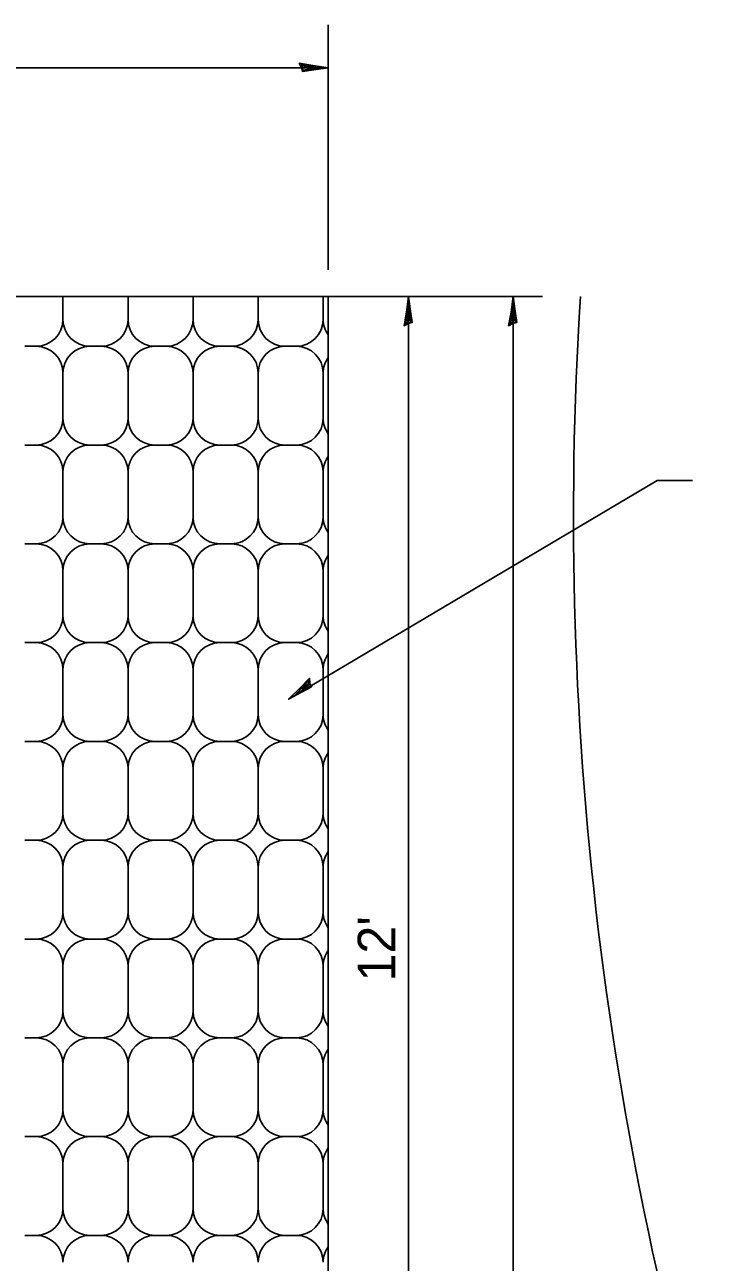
# Model space of a CAD drawing. Extents: x 0 to 2.83, y -0.08 to 1.83.
# Drawn here: x 1.0057 to 1.2169, y 1.0962 to 1.4805 of the extents above; entities that cross this region are included whole.
import ezdxf

# ---------------------------------------------------------------- set-up
doc = ezdxf.new("R2010")
doc.units = 0
for name, color, linetype in [('RD_Pr_Roadway_Dimensions', 7, 'Continuous'), ('RD_Pr_Roadway_Notes', 7, 'Continuous'), ('SH_General_Details', 7, 'Continuous')]:
    doc.layers.add(name, color=color, linetype=linetype)

msp = doc.modelspace()

# ---------------------------------------------------------------- linework, layer by layer
at = {"layer": 'RD_Pr_Roadway_Dimensions'}
for p, q in [((1.09998, 1.48055), (1.09998, 1.40445)), ((1.09998, 1.46717), (0.7293, 1.46717)), ((1.16658, 1.39613), (1.07307, 1.39613)), ((1.12497, 1.39613), (1.12497, 0.99518)), ((1.15747, 1.39613), (1.15747, 1.04526))]:
    msp.add_line(p, q, dxfattribs=at)
for points in [[(1.09172, 1.4673), (1.09199, 1.46605), (1.09549, 1.46659), (1.09998, 1.46717), (1.09518, 1.46784), (1.09098, 1.46858), (1.09172, 1.4673), (1.09208, 1.46647), (1.09696, 1.46718), (1.09163, 1.46812), (1.09242, 1.46707), (1.09466, 1.46721), (1.0925, 1.46754)], [(1.12485, 1.38779), (1.12608, 1.38807), (1.12555, 1.3916), (1.12497, 1.39613), (1.12431, 1.39129), (1.12357, 1.38705), (1.12485, 1.38779), (1.12567, 1.38816), (1.12497, 1.39308), (1.12403, 1.38771), (1.12508, 1.3885), (1.12494, 1.39076), (1.12461, 1.38859)], [(1.15735, 1.38779), (1.15858, 1.38807), (1.15805, 1.3916), (1.15747, 1.39613), (1.15681, 1.39129), (1.15607, 1.38705), (1.15735, 1.38779), (1.15816, 1.38816), (1.15746, 1.39308), (1.15653, 1.38771), (1.15758, 1.3885), (1.15743, 1.39076), (1.15711, 1.38859)]]:
    msp.add_lwpolyline(points, dxfattribs=at)
at = {"layer": 'RD_Pr_Roadway_Notes'}
for p, q in [((1.20219, 1.33901), (1.08768, 1.27108)), ((1.21316, 1.33901), (1.20219, 1.33901))]:
    msp.add_line(p, q, dxfattribs=at)
msp.add_lwpolyline([(1.09432, 1.2761), (1.09482, 1.27493), (1.09167, 1.27328), (1.08768, 1.27108), (1.09119, 1.27447), (1.09417, 1.27757), (1.09432, 1.2761), (1.0945, 1.27522), (1.09013, 1.27288), (1.09391, 1.27682), (1.09388, 1.2755), (1.09198, 1.27428), (1.09354, 1.27583)], dxfattribs=at)
at = {"layer": 'SH_General_Details'}
for p, q in [((0.7293, 1.39613), (1.09998, 1.39613)), ((1.01757, 1.39613), (1.01757, 1.38903)), ((1.01757, 1.38903), (1.01757, 1.39613)), ((1.03778, 1.39613), (1.03778, 1.38903)), ((1.03778, 1.38903), (1.03778, 1.39613)), ((1.058, 1.39613), (1.058, 1.38903)), ((1.058, 1.38903), (1.058, 1.39613)), ((1.07822, 1.39613), (1.07822, 1.38903)), ((1.07822, 1.38903), (1.07822, 1.39613)), ((1.09843, 1.39613), (1.09843, 1.38903)), ((1.09843, 1.38903), (1.09843, 1.39613)), ((1.09998, 0.99518), (1.09998, 1.39613)), ((1.00923, 1.38069), (1.00568, 1.38069)), ((1.00923, 1.38069), (1.00568, 1.38069)), ((1.0259, 1.38069), (1.02945, 1.38069)), ((1.02945, 1.38069), (1.0259, 1.38069)), ((1.04967, 1.38069), (1.04612, 1.38069)), ((1.04967, 1.38069), (1.04612, 1.38069)), ((1.06633, 1.38069), (1.06988, 1.38069)), ((1.06988, 1.38069), (1.06633, 1.38069)), ((1.0901, 1.38069), (1.08655, 1.38069)), ((1.0901, 1.38069), (1.08655, 1.38069)), ((1.01757, 1.35834), (1.01757, 1.37236)), ((1.01757, 1.35834), (1.01757, 1.37236)), ((1.01757, 1.35834), (1.01757, 1.37236)), ((1.03778, 1.35834), (1.03778, 1.37236)), ((1.03778, 1.37236), (1.03778, 1.35834)), ((1.03778, 1.37236), (1.03778, 1.35834)), ((1.058, 1.35834), (1.058, 1.37236)), ((1.058, 1.35834), (1.058, 1.37236)), ((1.058, 1.35834), (1.058, 1.37236)), ((1.07822, 1.35834), (1.07822, 1.37236)), ((1.07822, 1.37236), (1.07822, 1.35834)), ((1.07822, 1.37236), (1.07822, 1.35834)), ((1.09843, 1.35834), (1.09843, 1.37236)), ((1.09843, 1.35834), (1.09843, 1.37236)), ((1.09843, 1.35834), (1.09843, 1.37236)), ((1.00568, 1.35001), (1.00923, 1.35001)), ((1.00568, 1.35001), (1.00923, 1.35001)), ((1.0259, 1.35001), (1.02945, 1.35001)), ((1.0259, 1.35001), (1.02945, 1.35001)), ((1.02945, 1.35001), (1.0259, 1.35001)), ((1.04612, 1.35001), (1.04967, 1.35001)), ((1.04612, 1.35001), (1.04967, 1.35001)), ((1.06633, 1.35001), (1.06988, 1.35001)), ((1.06633, 1.35001), (1.06988, 1.35001)), ((1.06988, 1.35001), (1.06633, 1.35001)), ((1.08655, 1.35001), (1.0901, 1.35001)), ((1.08655, 1.35001), (1.0901, 1.35001)), ((1.01757, 1.34168), (1.01757, 1.32766)), ((1.01757, 1.32766), (1.01757, 1.34168)), ((1.03778, 1.34168), (1.03778, 1.32766)), ((1.03778, 1.32766), (1.03778, 1.34168)), ((1.058, 1.34168), (1.058, 1.32766)), ((1.058, 1.32766), (1.058, 1.34168)), ((1.07822, 1.34168), (1.07822, 1.32766)), ((1.07822, 1.32766), (1.07822, 1.34168)), ((1.09843, 1.34168), (1.09843, 1.32766)), ((1.09843, 1.32766), (1.09843, 1.34168)), ((1.00923, 1.31933), (1.00568, 1.31933)), ((1.00923, 1.31933), (1.00568, 1.31933)), ((1.0259, 1.31933), (1.02945, 1.31933)), ((1.02945, 1.31933), (1.0259, 1.31933)), ((1.04967, 1.31933), (1.04612, 1.31933)), ((1.04967, 1.31933), (1.04612, 1.31933)), ((1.06633, 1.31933), (1.06988, 1.31933)), ((1.06988, 1.31933), (1.06633, 1.31933)), ((1.0901, 1.31933), (1.08655, 1.31933)), ((1.0901, 1.31933), (1.08655, 1.31933)), ((1.01757, 1.29698), (1.01757, 1.31099)), ((1.01757, 1.29698), (1.01757, 1.31099)), ((1.01757, 1.29698), (1.01757, 1.31099)), ((1.03778, 1.29698), (1.03778, 1.31099)), ((1.03778, 1.31099), (1.03778, 1.29698)), ((1.03778, 1.31099), (1.03778, 1.29698)), ((1.058, 1.29698), (1.058, 1.31099)), ((1.058, 1.29698), (1.058, 1.31099)), ((1.058, 1.29698), (1.058, 1.31099)), ((1.07822, 1.29698), (1.07822, 1.31099)), ((1.07822, 1.31099), (1.07822, 1.29698)), ((1.07822, 1.31099), (1.07822, 1.29698)), ((1.09843, 1.29698), (1.09843, 1.31099)), ((1.09843, 1.29698), (1.09843, 1.31099)), ((1.09843, 1.29698), (1.09843, 1.31099)), ((1.00568, 1.28864), (1.00923, 1.28864)), ((1.00568, 1.28864), (1.00923, 1.28864)), ((1.0259, 1.28864), (1.02945, 1.28864)), ((1.0259, 1.28864), (1.02945, 1.28864)), ((1.02945, 1.28864), (1.0259, 1.28864)), ((1.04612, 1.28864), (1.04967, 1.28864)), ((1.04612, 1.28864), (1.04967, 1.28864)), ((1.06633, 1.28864), (1.06988, 1.28864)), ((1.06633, 1.28864), (1.06988, 1.28864)), ((1.06988, 1.28864), (1.06633, 1.28864)), ((1.08655, 1.28864), (1.0901, 1.28864)), ((1.08655, 1.28864), (1.0901, 1.28864)), ((1.01757, 1.28031), (1.01757, 1.26629)), ((1.01757, 1.26629), (1.01757, 1.28031)), ((1.03778, 1.28031), (1.03778, 1.26629)), ((1.03778, 1.26629), (1.03778, 1.28031)), ((1.058, 1.28031), (1.058, 1.26629)), ((1.058, 1.26629), (1.058, 1.28031)), ((1.07822, 1.28031), (1.07822, 1.26629)), ((1.07822, 1.26629), (1.07822, 1.28031)), ((1.09843, 1.28031), (1.09843, 1.26629)), ((1.09843, 1.26629), (1.09843, 1.28031)), ((1.00923, 1.25796), (1.00568, 1.25796)), ((1.00923, 1.25796), (1.00568, 1.25796)), ((1.0259, 1.25796), (1.02945, 1.25796)), ((1.02945, 1.25796), (1.0259, 1.25796)), ((1.04967, 1.25796), (1.04612, 1.25796)), ((1.04967, 1.25796), (1.04612, 1.25796)), ((1.06633, 1.25796), (1.06988, 1.25796)), ((1.06988, 1.25796), (1.06633, 1.25796)), ((1.0901, 1.25796), (1.08655, 1.25796)), ((1.0901, 1.25796), (1.08655, 1.25796)), ((1.01757, 1.23561), (1.01757, 1.24963)), ((1.01757, 1.23561), (1.01757, 1.24963)), ((1.01757, 1.23561), (1.01757, 1.24963)), ((1.03778, 1.23561), (1.03778, 1.24963)), ((1.03778, 1.24963), (1.03778, 1.23561)), ((1.03778, 1.24963), (1.03778, 1.23561)), ((1.058, 1.23561), (1.058, 1.24963)), ((1.058, 1.23561), (1.058, 1.24963)), ((1.058, 1.23561), (1.058, 1.24963)), ((1.07822, 1.23561), (1.07822, 1.24963)), ((1.07822, 1.24963), (1.07822, 1.23561)), ((1.07822, 1.24963), (1.07822, 1.23561)), ((1.09843, 1.23561), (1.09843, 1.24963)), ((1.09843, 1.23561), (1.09843, 1.24963)), ((1.09843, 1.23561), (1.09843, 1.24963)), ((1.00568, 1.22728), (1.00923, 1.22728)), ((1.00568, 1.22728), (1.00923, 1.22728)), ((1.0259, 1.22728), (1.02945, 1.22728)), ((1.0259, 1.22728), (1.02945, 1.22728)), ((1.02945, 1.22728), (1.0259, 1.22728)), ((1.04612, 1.22728), (1.04967, 1.22728)), ((1.04612, 1.22728), (1.04967, 1.22728)), ((1.06633, 1.22728), (1.06988, 1.22728)), ((1.06633, 1.22728), (1.06988, 1.22728)), ((1.06988, 1.22728), (1.06633, 1.22728)), ((1.08655, 1.22728), (1.0901, 1.22728)), ((1.08655, 1.22728), (1.0901, 1.22728)), ((1.01757, 1.21894), (1.01757, 1.20493)), ((1.01757, 1.20493), (1.01757, 1.21894)), ((1.03778, 1.21894), (1.03778, 1.20493)), ((1.03778, 1.20493), (1.03778, 1.21894)), ((1.058, 1.21894), (1.058, 1.20493)), ((1.058, 1.20493), (1.058, 1.21894)), ((1.07822, 1.21894), (1.07822, 1.20493)), ((1.07822, 1.20493), (1.07822, 1.21894)), ((1.09843, 1.21894), (1.09843, 1.20493)), ((1.09843, 1.20493), (1.09843, 1.21894)), ((1.00923, 1.19659), (1.00568, 1.19659)), ((1.00923, 1.19659), (1.00568, 1.19659)), ((1.0259, 1.19659), (1.02945, 1.19659)), ((1.02945, 1.19659), (1.0259, 1.19659)), ((1.04967, 1.19659), (1.04612, 1.19659)), ((1.04967, 1.19659), (1.04612, 1.19659)), ((1.06633, 1.19659), (1.06988, 1.19659)), ((1.06988, 1.19659), (1.06633, 1.19659)), ((1.0901, 1.19659), (1.08655, 1.19659)), ((1.0901, 1.19659), (1.08655, 1.19659)), ((1.01757, 1.17424), (1.01757, 1.18826)), ((1.01757, 1.17424), (1.01757, 1.18826)), ((1.01757, 1.17424), (1.01757, 1.18826)), ((1.03778, 1.17424), (1.03778, 1.18826)), ((1.03778, 1.18826), (1.03778, 1.17424)), ((1.03778, 1.18826), (1.03778, 1.17424)), ((1.058, 1.17424), (1.058, 1.18826)), ((1.058, 1.17424), (1.058, 1.18826)), ((1.058, 1.17424), (1.058, 1.18826)), ((1.07822, 1.17424), (1.07822, 1.18826)), ((1.07822, 1.18826), (1.07822, 1.17424)), ((1.07822, 1.18826), (1.07822, 1.17424)), ((1.09843, 1.17424), (1.09843, 1.18826)), ((1.09843, 1.17424), (1.09843, 1.18826)), ((1.09843, 1.17424), (1.09843, 1.18826)), ((1.00568, 1.16591), (1.00923, 1.16591)), ((1.00568, 1.16591), (1.00923, 1.16591)), ((1.0259, 1.16591), (1.02945, 1.16591)), ((1.0259, 1.16591), (1.02945, 1.16591)), ((1.02945, 1.16591), (1.0259, 1.16591)), ((1.04612, 1.16591), (1.04967, 1.16591)), ((1.04612, 1.16591), (1.04967, 1.16591)), ((1.06633, 1.16591), (1.06988, 1.16591)), ((1.06633, 1.16591), (1.06988, 1.16591)), ((1.06988, 1.16591), (1.06633, 1.16591)), ((1.08655, 1.16591), (1.0901, 1.16591)), ((1.08655, 1.16591), (1.0901, 1.16591)), ((1.01757, 1.15758), (1.01757, 1.14356)), ((1.01757, 1.14356), (1.01757, 1.15758)), ((1.03778, 1.15758), (1.03778, 1.14356)), ((1.03778, 1.14356), (1.03778, 1.15758)), ((1.058, 1.15758), (1.058, 1.14356)), ((1.058, 1.14356), (1.058, 1.15758)), ((1.07822, 1.15758), (1.07822, 1.14356)), ((1.07822, 1.14356), (1.07822, 1.15758)), ((1.09843, 1.15758), (1.09843, 1.14356)), ((1.09843, 1.14356), (1.09843, 1.15758)), ((1.00923, 1.13523), (1.00568, 1.13523)), ((1.00923, 1.13523), (1.00568, 1.13523)), ((1.0259, 1.13523), (1.02945, 1.13523)), ((1.02945, 1.13523), (1.0259, 1.13523)), ((1.04967, 1.13523), (1.04612, 1.13523)), ((1.04967, 1.13523), (1.04612, 1.13523)), ((1.06633, 1.13523), (1.06988, 1.13523)), ((1.06988, 1.13523), (1.06633, 1.13523)), ((1.0901, 1.13523), (1.08655, 1.13523)), ((1.0901, 1.13523), (1.08655, 1.13523)), ((1.01757, 1.11288), (1.01757, 1.12689)), ((1.01757, 1.11288), (1.01757, 1.12689)), ((1.01757, 1.11288), (1.01757, 1.12689)), ((1.03778, 1.11288), (1.03778, 1.12689)), ((1.03778, 1.12689), (1.03778, 1.11288)), ((1.03778, 1.12689), (1.03778, 1.11288)), ((1.058, 1.11288), (1.058, 1.12689)), ((1.058, 1.11288), (1.058, 1.12689)), ((1.058, 1.11288), (1.058, 1.12689)), ((1.07822, 1.11288), (1.07822, 1.12689)), ((1.07822, 1.12689), (1.07822, 1.11288)), ((1.07822, 1.12689), (1.07822, 1.11288)), ((1.09843, 1.11288), (1.09843, 1.12689)), ((1.09843, 1.11288), (1.09843, 1.12689)), ((1.09843, 1.11288), (1.09843, 1.12689)), ((1.00568, 1.10454), (1.00923, 1.10454)), ((1.00568, 1.10454), (1.00923, 1.10454)), ((1.0259, 1.10454), (1.02945, 1.10454)), ((1.0259, 1.10454), (1.02945, 1.10454)), ((1.02945, 1.10454), (1.0259, 1.10454)), ((1.04612, 1.10454), (1.04967, 1.10454)), ((1.04612, 1.10454), (1.04967, 1.10454)), ((1.06633, 1.10454), (1.06988, 1.10454)), ((1.06633, 1.10454), (1.06988, 1.10454)), ((1.06988, 1.10454), (1.06633, 1.10454)), ((1.08655, 1.10454), (1.0901, 1.10454)), ((1.08655, 1.10454), (1.0901, 1.10454))]:
    msp.add_line(p, q, dxfattribs=at)
for centre, radius, start, end in [((2.25149, 1.32812), 1.07527, 176.37366, 198.03707), ((1.00923, 1.38903), 0.00833, 270, 360), ((1.0259, 1.38903), 0.00833, 180, 270), ((1.02945, 1.38903), 0.00833, 270, 360), ((1.04612, 1.38903), 0.00833, 180, 270), ((1.04967, 1.38903), 0.00833, 270, 360), ((1.06633, 1.38903), 0.00833, 180, 270), ((1.06988, 1.38903), 0.00833, 270, 360), ((1.08655, 1.38903), 0.00833, 180, 270), ((1.0901, 1.38903), 0.00833, 270, 360), ((1.10677, 1.38903), 0.00833, 180, 215.4522), ((1.00923, 1.37236), 0.00833, 0, 90), ((1.0259, 1.37236), 0.00833, 90, 180), ((1.02945, 1.37236), 0.00833, 0, 90), ((1.04612, 1.37236), 0.00833, 90, 180), ((1.04967, 1.37236), 0.00833, 0, 90), ((1.06633, 1.37236), 0.00833, 90, 180), ((1.06988, 1.37236), 0.00833, 0, 90), ((1.08655, 1.37236), 0.00833, 90, 180), ((1.0901, 1.37236), 0.00833, 0, 90), ((1.10677, 1.37236), 0.00833, 144.5478, 180), ((1.00923, 1.35834), 0.00833, 270, 360), ((1.0259, 1.35834), 0.00833, 180, 270), ((1.02945, 1.35834), 0.00833, 270, 360), ((1.04612, 1.35834), 0.00833, 180, 270), ((1.04967, 1.35834), 0.00833, 270, 360), ((1.06633, 1.35834), 0.00833, 180, 270), ((1.06988, 1.35834), 0.00833, 270, 360), ((1.08655, 1.35834), 0.00833, 180, 270), ((1.0901, 1.35834), 0.00833, 270, 360), ((1.10677, 1.35834), 0.00833, 180, 215.4522), ((1.00923, 1.34168), 0.00833, 0, 90), ((1.0259, 1.34168), 0.00833, 90, 180), ((1.02945, 1.34168), 0.00833, 0, 90), ((1.04612, 1.34168), 0.00833, 90, 180), ((1.04967, 1.34168), 0.00833, 0, 90), ((1.06633, 1.34168), 0.00833, 90, 180), ((1.06988, 1.34168), 0.00833, 0, 90), ((1.08655, 1.34168), 0.00833, 90, 180), ((1.0901, 1.34168), 0.00833, 0, 90), ((1.10677, 1.34168), 0.00833, 144.5478, 180), ((1.00923, 1.32766), 0.00833, 270, 360), ((1.0259, 1.32766), 0.00833, 180, 270), ((1.02945, 1.32766), 0.00833, 270, 360), ((1.04612, 1.32766), 0.00833, 180, 270), ((1.04967, 1.32766), 0.00833, 270, 360), ((1.06633, 1.32766), 0.00833, 180, 270), ((1.06988, 1.32766), 0.00833, 270, 360), ((1.08655, 1.32766), 0.00833, 180, 270), ((1.0901, 1.32766), 0.00833, 270, 360), ((1.10677, 1.32766), 0.00833, 180, 215.4522), ((1.00923, 1.31099), 0.00833, 0, 90), ((1.0259, 1.31099), 0.00833, 90, 180), ((1.02945, 1.31099), 0.00833, 0, 90), ((1.04612, 1.31099), 0.00833, 90, 180), ((1.04967, 1.31099), 0.00833, 0, 90), ((1.06633, 1.31099), 0.00833, 90, 180), ((1.06988, 1.31099), 0.00833, 0, 90), ((1.08655, 1.31099), 0.00833, 90, 180), ((1.0901, 1.31099), 0.00833, 0, 90), ((1.10677, 1.31099), 0.00833, 144.5478, 180), ((1.00923, 1.29698), 0.00833, 270, 360), ((1.0259, 1.29698), 0.00833, 180, 270), ((1.02945, 1.29698), 0.00833, 270, 360), ((1.04612, 1.29698), 0.00833, 180, 270), ((1.04967, 1.29698), 0.00833, 270, 360), ((1.06633, 1.29698), 0.00833, 180, 270), ((1.06988, 1.29698), 0.00833, 270, 360), ((1.08655, 1.29698), 0.00833, 180, 270), ((1.0901, 1.29698), 0.00833, 270, 360), ((1.10677, 1.29698), 0.00833, 180, 215.4522), ((1.00923, 1.28031), 0.00833, 0, 90), ((1.0259, 1.28031), 0.00833, 90, 180), ((1.02945, 1.28031), 0.00833, 0, 90), ((1.04612, 1.28031), 0.00833, 90, 180), ((1.04967, 1.28031), 0.00833, 0, 90), ((1.06633, 1.28031), 0.00833, 90, 180), ((1.06988, 1.28031), 0.00833, 0, 90), ((1.08655, 1.28031), 0.00833, 90, 180), ((1.0901, 1.28031), 0.00833, 0, 90), ((1.10677, 1.28031), 0.00833, 144.5478, 180), ((1.00923, 1.26629), 0.00833, 270, 360), ((1.0259, 1.26629), 0.00833, 180, 270), ((1.02945, 1.26629), 0.00833, 270, 360), ((1.04612, 1.26629), 0.00833, 180, 270), ((1.04967, 1.26629), 0.00833, 270, 360), ((1.06633, 1.26629), 0.00833, 180, 270), ((1.06988, 1.26629), 0.00833, 270, 360), ((1.08655, 1.26629), 0.00833, 180, 270), ((1.0901, 1.26629), 0.00833, 270, 360), ((1.10677, 1.26629), 0.00833, 180, 215.4522), ((1.00923, 1.24963), 0.00833, 0, 90), ((1.0259, 1.24963), 0.00833, 90, 180), ((1.02945, 1.24963), 0.00833, 0, 90), ((1.04612, 1.24963), 0.00833, 90, 180), ((1.04967, 1.24963), 0.00833, 0, 90), ((1.06633, 1.24963), 0.00833, 90, 180), ((1.06988, 1.24963), 0.00833, 0, 90), ((1.08655, 1.24963), 0.00833, 90, 180), ((1.0901, 1.24963), 0.00833, 0, 90), ((1.10677, 1.24963), 0.00833, 144.5478, 180), ((1.00923, 1.23561), 0.00833, 270, 360), ((1.0259, 1.23561), 0.00833, 180, 270), ((1.02945, 1.23561), 0.00833, 270, 360), ((1.04612, 1.23561), 0.00833, 180, 270), ((1.04967, 1.23561), 0.00833, 270, 360), ((1.06633, 1.23561), 0.00833, 180, 270), ((1.06988, 1.23561), 0.00833, 270, 360), ((1.08655, 1.23561), 0.00833, 180, 270), ((1.0901, 1.23561), 0.00833, 270, 360), ((1.10677, 1.23561), 0.00833, 180, 215.4522), ((1.00923, 1.21894), 0.00833, 0, 90), ((1.0259, 1.21894), 0.00833, 90, 180), ((1.02945, 1.21894), 0.00833, 0, 90), ((1.04612, 1.21894), 0.00833, 90, 180), ((1.04967, 1.21894), 0.00833, 0, 90), ((1.06633, 1.21894), 0.00833, 90, 180), ((1.06988, 1.21894), 0.00833, 0, 90), ((1.08655, 1.21894), 0.00833, 90, 180), ((1.0901, 1.21894), 0.00833, 0, 90), ((1.10677, 1.21894), 0.00833, 144.5478, 180), ((1.00923, 1.20493), 0.00833, 270, 360), ((1.0259, 1.20493), 0.00833, 180, 270), ((1.02945, 1.20493), 0.00833, 270, 360), ((1.04612, 1.20493), 0.00833, 180, 270), ((1.04967, 1.20493), 0.00833, 270, 360), ((1.06633, 1.20493), 0.00833, 180, 270), ((1.06988, 1.20493), 0.00833, 270, 360), ((1.08655, 1.20493), 0.00833, 180, 270), ((1.0901, 1.20493), 0.00833, 270, 360), ((1.10677, 1.20493), 0.00833, 180, 215.4522), ((1.00923, 1.18826), 0.00833, 0, 90), ((1.0259, 1.18826), 0.00833, 90, 180), ((1.02945, 1.18826), 0.00833, 0, 90), ((1.04612, 1.18826), 0.00833, 90, 180), ((1.04967, 1.18826), 0.00833, 0, 90), ((1.06633, 1.18826), 0.00833, 90, 180), ((1.06988, 1.18826), 0.00833, 0, 90), ((1.08655, 1.18826), 0.00833, 90, 180), ((1.0901, 1.18826), 0.00833, 0, 90), ((1.10677, 1.18826), 0.00833, 144.5478, 180), ((1.00923, 1.17424), 0.00833, 270, 360), ((1.0259, 1.17424), 0.00833, 180, 270), ((1.02945, 1.17424), 0.00833, 270, 360), ((1.04612, 1.17424), 0.00833, 180, 270), ((1.04967, 1.17424), 0.00833, 270, 360), ((1.06633, 1.17424), 0.00833, 180, 270), ((1.06988, 1.17424), 0.00833, 270, 360), ((1.08655, 1.17424), 0.00833, 180, 270), ((1.0901, 1.17424), 0.00833, 270, 360), ((1.10677, 1.17424), 0.00833, 180, 215.4522), ((1.00923, 1.15758), 0.00833, 0, 90), ((1.0259, 1.15758), 0.00833, 90, 180), ((1.02945, 1.15758), 0.00833, 0, 90), ((1.04612, 1.15758), 0.00833, 90, 180), ((1.04967, 1.15758), 0.00833, 0, 90), ((1.06633, 1.15758), 0.00833, 90, 180), ((1.06988, 1.15758), 0.00833, 0, 90), ((1.08655, 1.15758), 0.00833, 90, 180), ((1.0901, 1.15758), 0.00833, 0, 90), ((1.10677, 1.15758), 0.00833, 144.5478, 180), ((1.00923, 1.14356), 0.00833, 270, 360), ((1.0259, 1.14356), 0.00833, 180, 270), ((1.02945, 1.14356), 0.00833, 270, 360), ((1.04612, 1.14356), 0.00833, 180, 270), ((1.04967, 1.14356), 0.00833, 270, 360), ((1.06633, 1.14356), 0.00833, 180, 270), ((1.06988, 1.14356), 0.00833, 270, 360), ((1.08655, 1.14356), 0.00833, 180, 270), ((1.0901, 1.14356), 0.00833, 270, 360), ((1.10677, 1.14356), 0.00833, 180, 215.4522), ((1.00923, 1.12689), 0.00833, 0, 90), ((1.0259, 1.12689), 0.00833, 90, 180), ((1.02945, 1.12689), 0.00833, 0, 90), ((1.04612, 1.12689), 0.00833, 90, 180), ((1.04967, 1.12689), 0.00833, 0, 90), ((1.06633, 1.12689), 0.00833, 90, 180), ((1.06988, 1.12689), 0.00833, 0, 90), ((1.08655, 1.12689), 0.00833, 90, 180), ((1.0901, 1.12689), 0.00833, 0, 90), ((1.10677, 1.12689), 0.00833, 144.5478, 180), ((1.00923, 1.11288), 0.00833, 270, 360), ((1.0259, 1.11288), 0.00833, 180, 270), ((1.02945, 1.11288), 0.00833, 270, 360), ((1.04612, 1.11288), 0.00833, 180, 270), ((1.04967, 1.11288), 0.00833, 270, 360), ((1.06633, 1.11288), 0.00833, 180, 270), ((1.06988, 1.11288), 0.00833, 270, 360), ((1.08655, 1.11288), 0.00833, 180, 270), ((1.0901, 1.11288), 0.00833, 270, 360), ((1.10677, 1.11288), 0.00833, 180, 215.4522), ((1.00923, 1.09621), 0.00833, 0, 90), ((1.0259, 1.09621), 0.00833, 90, 180), ((1.02945, 1.09621), 0.00833, 0, 90), ((1.04612, 1.09621), 0.00833, 90, 180), ((1.04967, 1.09621), 0.00833, 0, 90), ((1.06633, 1.09621), 0.00833, 90, 180), ((1.06988, 1.09621), 0.00833, 0, 90), ((1.08655, 1.09621), 0.00833, 90, 180), ((1.0901, 1.09621), 0.00833, 0, 90), ((1.10677, 1.09621), 0.00833, 144.5478, 180)]:
    msp.add_arc(centre, radius, start, end, dxfattribs=at)

# ---------------------------------------------------------------- texts
msp.add_text("12'", height=0.011667, rotation=90, dxfattribs=at).set_placement((1.12083, 1.18338))

doc.saveas('drawing.dxf')
